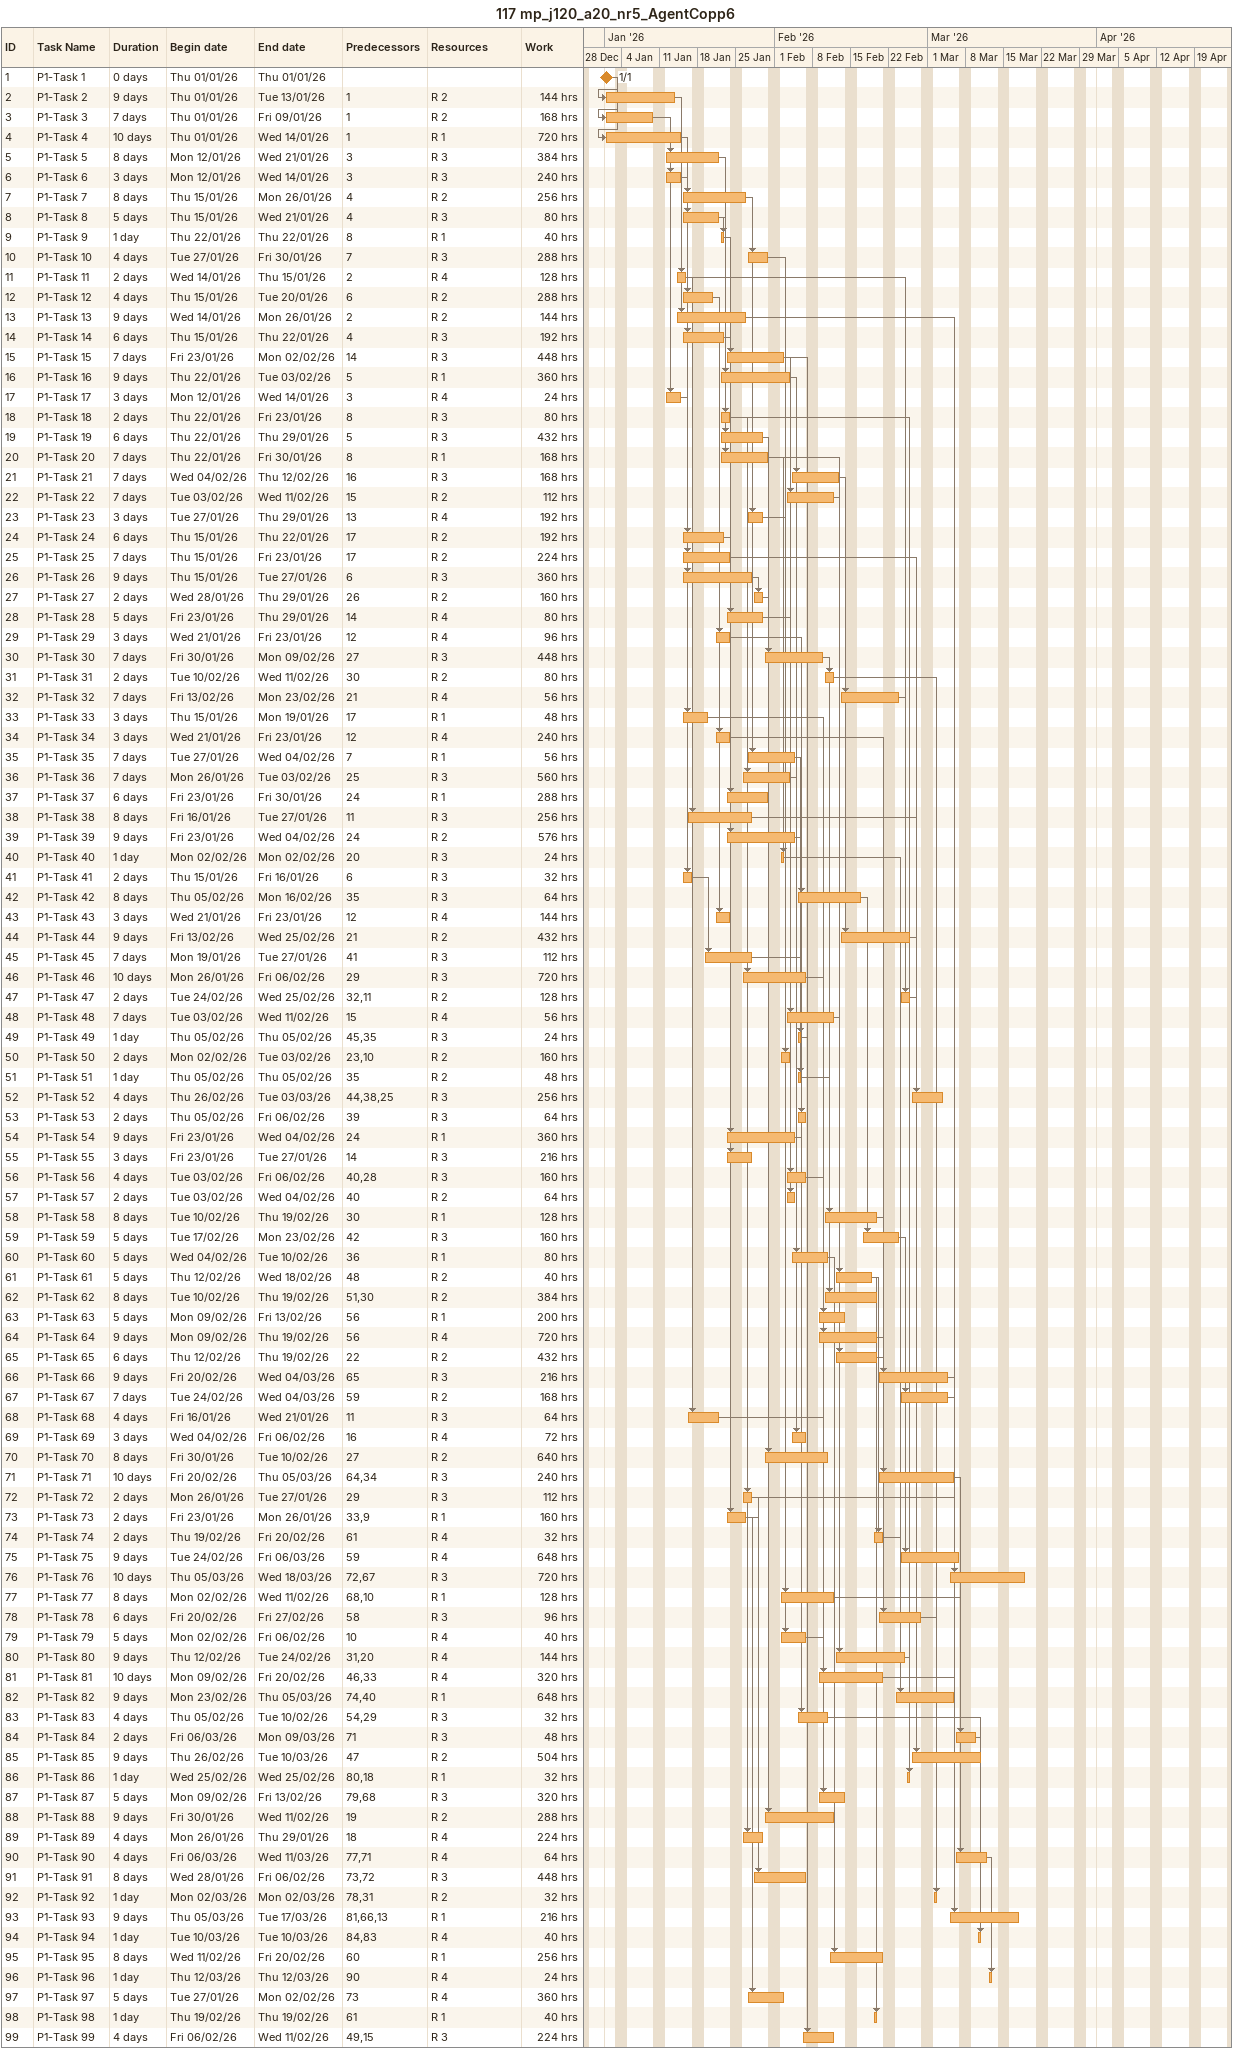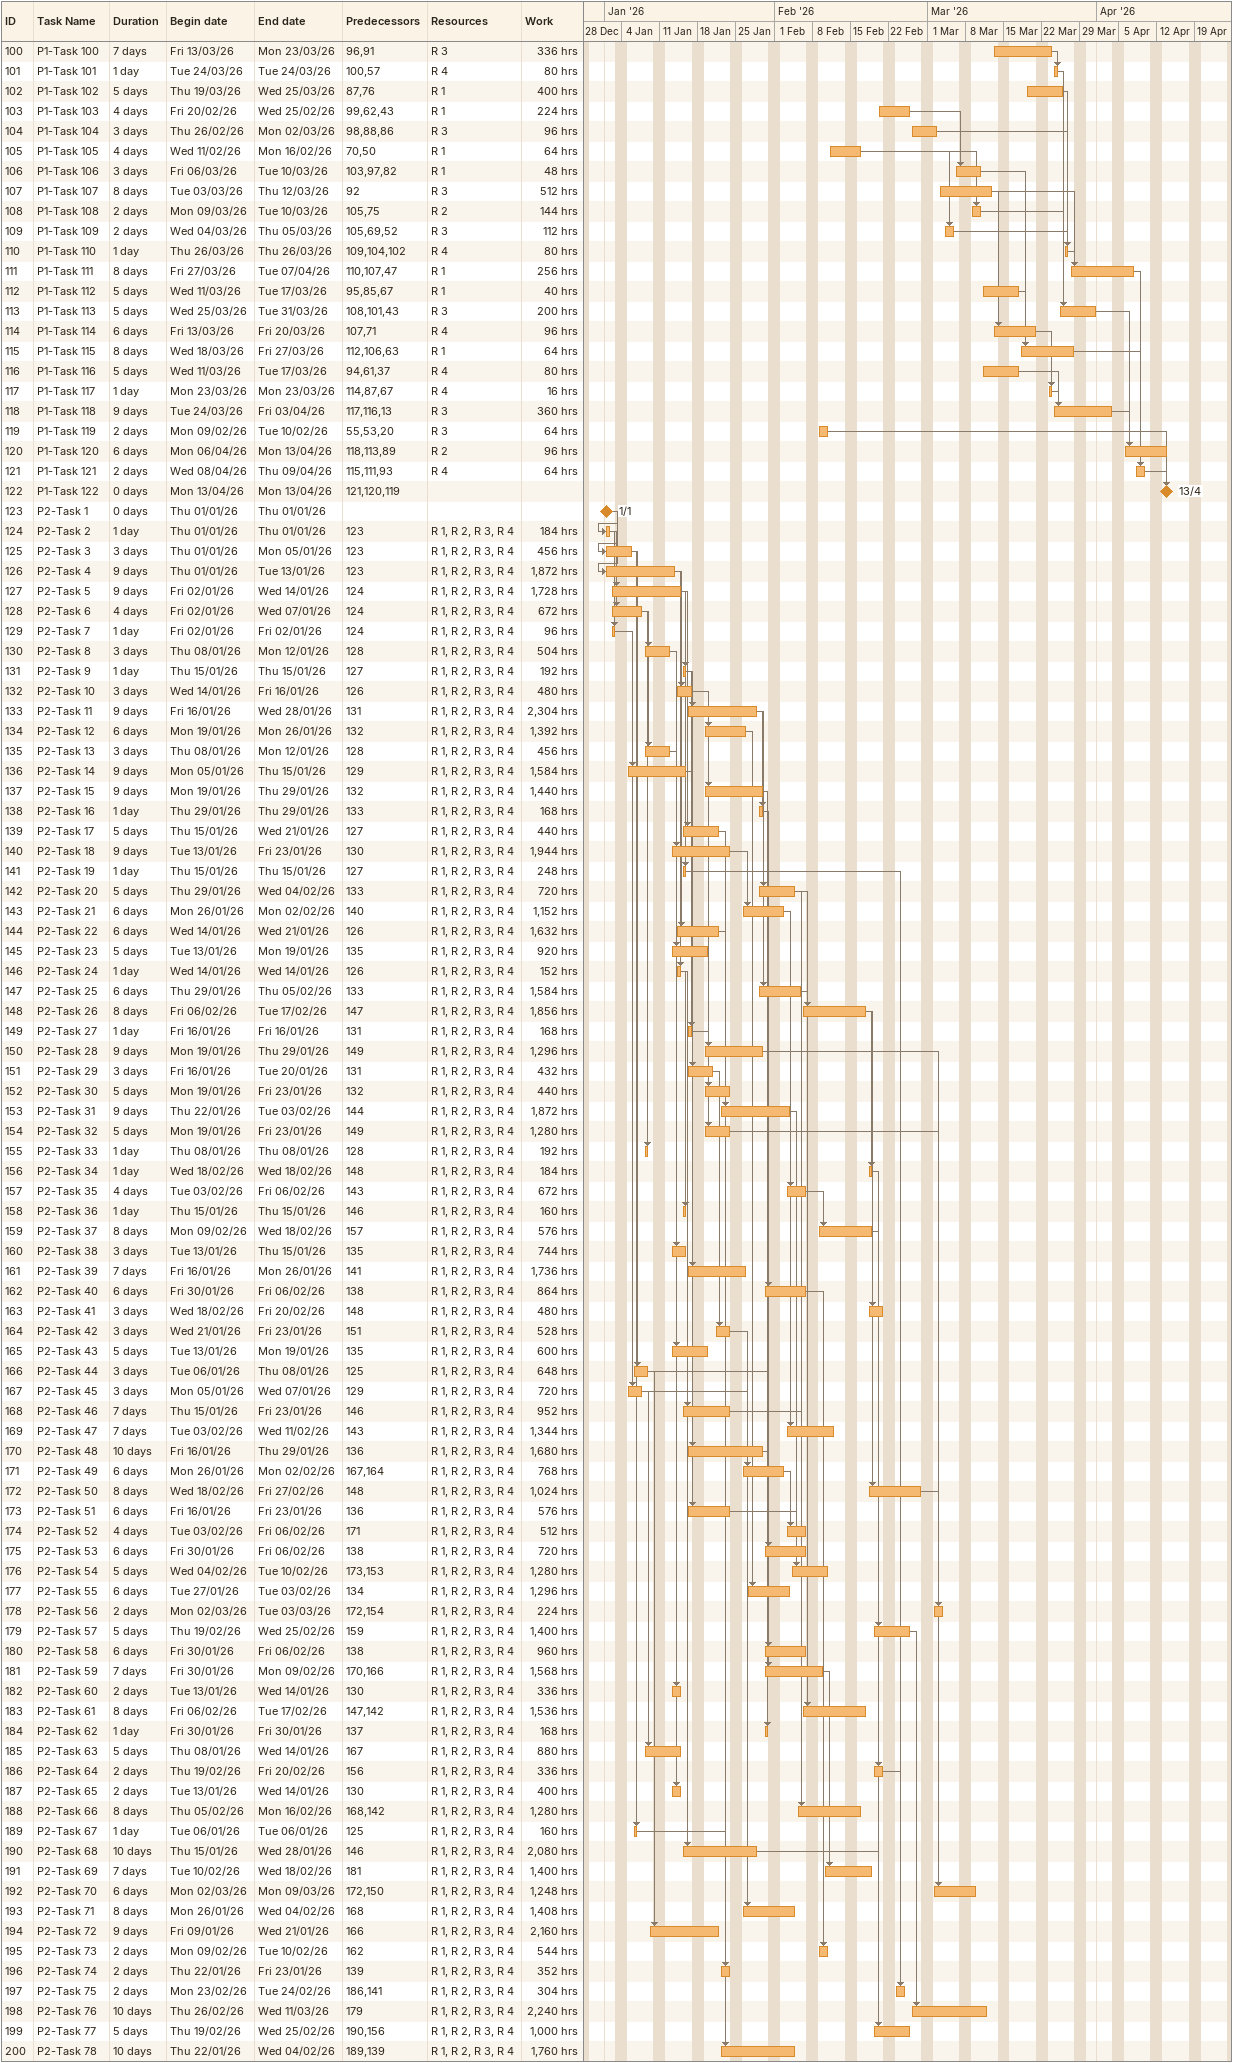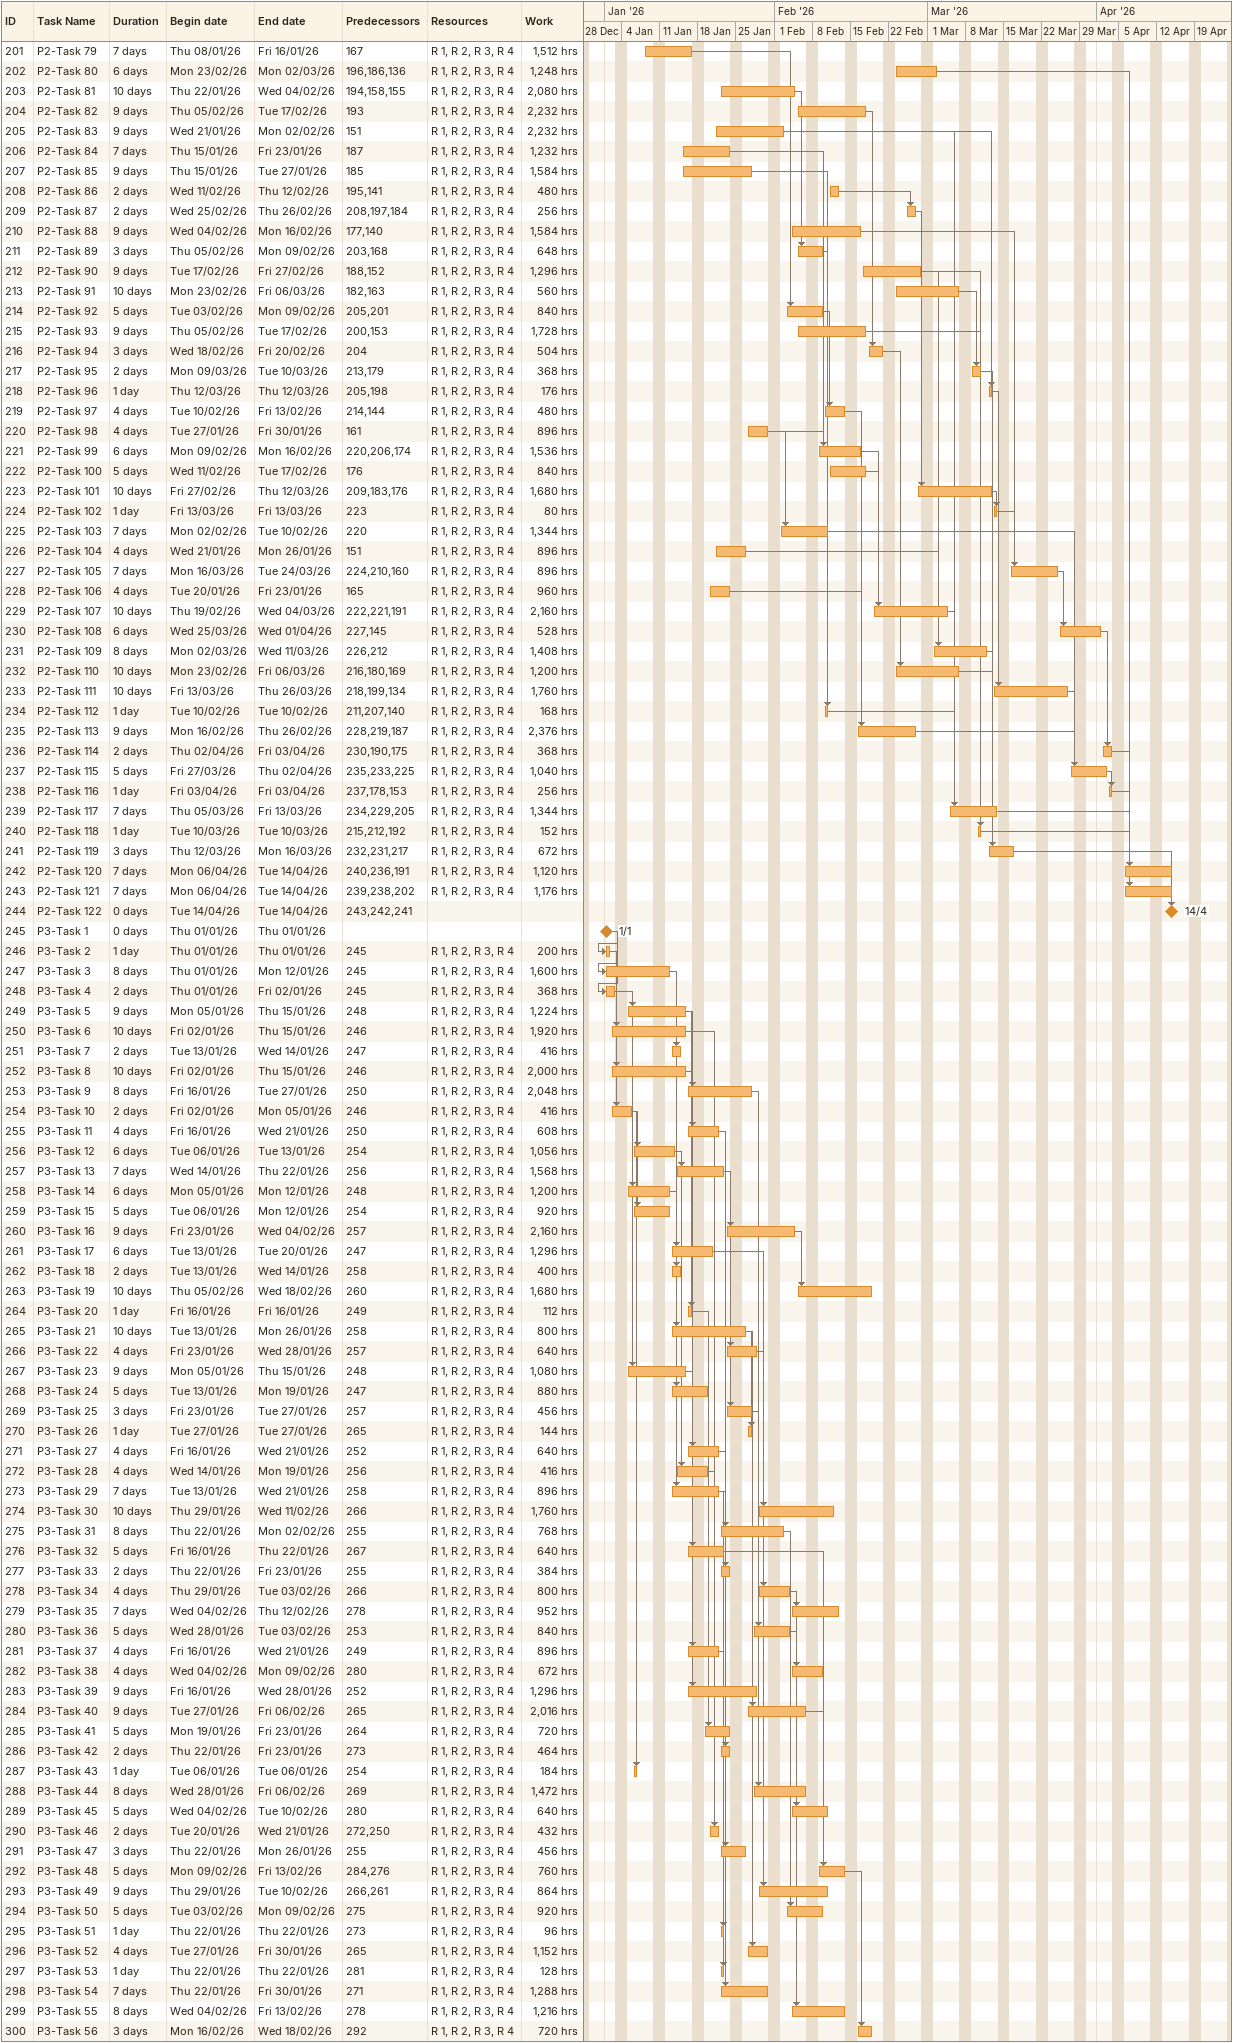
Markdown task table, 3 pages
117 mp_j120_a20_nr5_AgentCopp6

| ID | Task | Duration | Start | Finish | Predecessors | Resources | Work (h) |
|---|---|---|---|---|---|---|---|
| 1 | P1-Task 1 | 0d | 2026-01-01 | 2026-01-01 |  |  |  |
| 2 | P1-Task 2 | 9d | 2026-01-01 | 2026-01-13 | 1 | R 2 | 144 |
| 3 | P1-Task 3 | 7d | 2026-01-01 | 2026-01-09 | 1 | R 2 | 168 |
| 4 | P1-Task 4 | 10d | 2026-01-01 | 2026-01-14 | 1 | R 1 | 720 |
| 5 | P1-Task 5 | 8d | 2026-01-12 | 2026-01-21 | 3 | R 3 | 384 |
| 6 | P1-Task 6 | 3d | 2026-01-12 | 2026-01-14 | 3 | R 3 | 240 |
| 7 | P1-Task 7 | 8d | 2026-01-15 | 2026-01-26 | 4 | R 2 | 256 |
| 8 | P1-Task 8 | 5d | 2026-01-15 | 2026-01-21 | 4 | R 3 | 80 |
| 9 | P1-Task 9 | 1d | 2026-01-22 | 2026-01-22 | 8 | R 1 | 40 |
| 10 | P1-Task 10 | 4d | 2026-01-27 | 2026-01-30 | 7 | R 3 | 288 |
| 11 | P1-Task 11 | 2d | 2026-01-14 | 2026-01-15 | 2 | R 4 | 128 |
| 12 | P1-Task 12 | 4d | 2026-01-15 | 2026-01-20 | 6 | R 2 | 288 |
| 13 | P1-Task 13 | 9d | 2026-01-14 | 2026-01-26 | 2 | R 2 | 144 |
| 14 | P1-Task 14 | 6d | 2026-01-15 | 2026-01-22 | 4 | R 3 | 192 |
| 15 | P1-Task 15 | 7d | 2026-01-23 | 2026-02-02 | 14 | R 3 | 448 |
| 16 | P1-Task 16 | 9d | 2026-01-22 | 2026-02-03 | 5 | R 1 | 360 |
| 17 | P1-Task 17 | 3d | 2026-01-12 | 2026-01-14 | 3 | R 4 | 24 |
| 18 | P1-Task 18 | 2d | 2026-01-22 | 2026-01-23 | 8 | R 3 | 80 |
| 19 | P1-Task 19 | 6d | 2026-01-22 | 2026-01-29 | 5 | R 3 | 432 |
| 20 | P1-Task 20 | 7d | 2026-01-22 | 2026-01-30 | 8 | R 1 | 168 |
| 21 | P1-Task 21 | 7d | 2026-02-04 | 2026-02-12 | 16 | R 3 | 168 |
| 22 | P1-Task 22 | 7d | 2026-02-03 | 2026-02-11 | 15 | R 2 | 112 |
| 23 | P1-Task 23 | 3d | 2026-01-27 | 2026-01-29 | 13 | R 4 | 192 |
| 24 | P1-Task 24 | 6d | 2026-01-15 | 2026-01-22 | 17 | R 2 | 192 |
| 25 | P1-Task 25 | 7d | 2026-01-15 | 2026-01-23 | 17 | R 2 | 224 |
| 26 | P1-Task 26 | 9d | 2026-01-15 | 2026-01-27 | 6 | R 3 | 360 |
| 27 | P1-Task 27 | 2d | 2026-01-28 | 2026-01-29 | 26 | R 2 | 160 |
| 28 | P1-Task 28 | 5d | 2026-01-23 | 2026-01-29 | 14 | R 4 | 80 |
| 29 | P1-Task 29 | 3d | 2026-01-21 | 2026-01-23 | 12 | R 4 | 96 |
| 30 | P1-Task 30 | 7d | 2026-01-30 | 2026-02-09 | 27 | R 3 | 448 |
| 31 | P1-Task 31 | 2d | 2026-02-10 | 2026-02-11 | 30 | R 2 | 80 |
| 32 | P1-Task 32 | 7d | 2026-02-13 | 2026-02-23 | 21 | R 4 | 56 |
| 33 | P1-Task 33 | 3d | 2026-01-15 | 2026-01-19 | 17 | R 1 | 48 |
| 34 | P1-Task 34 | 3d | 2026-01-21 | 2026-01-23 | 12 | R 4 | 240 |
| 35 | P1-Task 35 | 7d | 2026-01-27 | 2026-02-04 | 7 | R 1 | 56 |
| 36 | P1-Task 36 | 7d | 2026-01-26 | 2026-02-03 | 25 | R 3 | 560 |
| 37 | P1-Task 37 | 6d | 2026-01-23 | 2026-01-30 | 24 | R 1 | 288 |
| 38 | P1-Task 38 | 8d | 2026-01-16 | 2026-01-27 | 11 | R 3 | 256 |
| 39 | P1-Task 39 | 9d | 2026-01-23 | 2026-02-04 | 24 | R 2 | 576 |
| 40 | P1-Task 40 | 1d | 2026-02-02 | 2026-02-02 | 20 | R 3 | 24 |
| 41 | P1-Task 41 | 2d | 2026-01-15 | 2026-01-16 | 6 | R 3 | 32 |
| 42 | P1-Task 42 | 8d | 2026-02-05 | 2026-02-16 | 35 | R 3 | 64 |
| 43 | P1-Task 43 | 3d | 2026-01-21 | 2026-01-23 | 12 | R 4 | 144 |
| 44 | P1-Task 44 | 9d | 2026-02-13 | 2026-02-25 | 21 | R 2 | 432 |
| 45 | P1-Task 45 | 7d | 2026-01-19 | 2026-01-27 | 41 | R 3 | 112 |
| 46 | P1-Task 46 | 10d | 2026-01-26 | 2026-02-06 | 29 | R 3 | 720 |
| 47 | P1-Task 47 | 2d | 2026-02-24 | 2026-02-25 | 32, 11 | R 2 | 128 |
| 48 | P1-Task 48 | 7d | 2026-02-03 | 2026-02-11 | 15 | R 4 | 56 |
| 49 | P1-Task 49 | 1d | 2026-02-05 | 2026-02-05 | 45, 35 | R 3 | 24 |
| 50 | P1-Task 50 | 2d | 2026-02-02 | 2026-02-03 | 23, 10 | R 2 | 160 |
| 51 | P1-Task 51 | 1d | 2026-02-05 | 2026-02-05 | 35 | R 2 | 48 |
| 52 | P1-Task 52 | 4d | 2026-02-26 | 2026-03-03 | 44, 38, 25 | R 3 | 256 |
| 53 | P1-Task 53 | 2d | 2026-02-05 | 2026-02-06 | 39 | R 3 | 64 |
| 54 | P1-Task 54 | 9d | 2026-01-23 | 2026-02-04 | 24 | R 1 | 360 |
| 55 | P1-Task 55 | 3d | 2026-01-23 | 2026-01-27 | 14 | R 3 | 216 |
| 56 | P1-Task 56 | 4d | 2026-02-03 | 2026-02-06 | 40, 28 | R 3 | 160 |
| 57 | P1-Task 57 | 2d | 2026-02-03 | 2026-02-04 | 40 | R 2 | 64 |
| 58 | P1-Task 58 | 8d | 2026-02-10 | 2026-02-19 | 30 | R 1 | 128 |
| 59 | P1-Task 59 | 5d | 2026-02-17 | 2026-02-23 | 42 | R 3 | 160 |
| 60 | P1-Task 60 | 5d | 2026-02-04 | 2026-02-10 | 36 | R 1 | 80 |
| 61 | P1-Task 61 | 5d | 2026-02-12 | 2026-02-18 | 48 | R 2 | 40 |
| 62 | P1-Task 62 | 8d | 2026-02-10 | 2026-02-19 | 51, 30 | R 2 | 384 |
| 63 | P1-Task 63 | 5d | 2026-02-09 | 2026-02-13 | 56 | R 1 | 200 |
| 64 | P1-Task 64 | 9d | 2026-02-09 | 2026-02-19 | 56 | R 4 | 720 |
| 65 | P1-Task 65 | 6d | 2026-02-12 | 2026-02-19 | 22 | R 2 | 432 |
| 66 | P1-Task 66 | 9d | 2026-02-20 | 2026-03-04 | 65 | R 3 | 216 |
| 67 | P1-Task 67 | 7d | 2026-02-24 | 2026-03-04 | 59 | R 2 | 168 |
| 68 | P1-Task 68 | 4d | 2026-01-16 | 2026-01-21 | 11 | R 3 | 64 |
| 69 | P1-Task 69 | 3d | 2026-02-04 | 2026-02-06 | 16 | R 4 | 72 |
| 70 | P1-Task 70 | 8d | 2026-01-30 | 2026-02-10 | 27 | R 2 | 640 |
| 71 | P1-Task 71 | 10d | 2026-02-20 | 2026-03-05 | 64, 34 | R 3 | 240 |
| 72 | P1-Task 72 | 2d | 2026-01-26 | 2026-01-27 | 29 | R 3 | 112 |
| 73 | P1-Task 73 | 2d | 2026-01-23 | 2026-01-26 | 33, 9 | R 1 | 160 |
| 74 | P1-Task 74 | 2d | 2026-02-19 | 2026-02-20 | 61 | R 4 | 32 |
| 75 | P1-Task 75 | 9d | 2026-02-24 | 2026-03-06 | 59 | R 4 | 648 |
| 76 | P1-Task 76 | 10d | 2026-03-05 | 2026-03-18 | 72, 67 | R 3 | 720 |
| 77 | P1-Task 77 | 8d | 2026-02-02 | 2026-02-11 | 68, 10 | R 1 | 128 |
| 78 | P1-Task 78 | 6d | 2026-02-20 | 2026-02-27 | 58 | R 3 | 96 |
| 79 | P1-Task 79 | 5d | 2026-02-02 | 2026-02-06 | 10 | R 4 | 40 |
| 80 | P1-Task 80 | 9d | 2026-02-12 | 2026-02-24 | 31, 20 | R 4 | 144 |
| 81 | P1-Task 81 | 10d | 2026-02-09 | 2026-02-20 | 46, 33 | R 4 | 320 |
| 82 | P1-Task 82 | 9d | 2026-02-23 | 2026-03-05 | 74, 40 | R 1 | 648 |
| 83 | P1-Task 83 | 4d | 2026-02-05 | 2026-02-10 | 54, 29 | R 3 | 32 |
| 84 | P1-Task 84 | 2d | 2026-03-06 | 2026-03-09 | 71 | R 3 | 48 |
| 85 | P1-Task 85 | 9d | 2026-02-26 | 2026-03-10 | 47 | R 2 | 504 |
| 86 | P1-Task 86 | 1d | 2026-02-25 | 2026-02-25 | 80, 18 | R 1 | 32 |
| 87 | P1-Task 87 | 5d | 2026-02-09 | 2026-02-13 | 79, 68 | R 3 | 320 |
| 88 | P1-Task 88 | 9d | 2026-01-30 | 2026-02-11 | 19 | R 2 | 288 |
| 89 | P1-Task 89 | 4d | 2026-01-26 | 2026-01-29 | 18 | R 4 | 224 |
| 90 | P1-Task 90 | 4d | 2026-03-06 | 2026-03-11 | 77, 71 | R 4 | 64 |
| 91 | P1-Task 91 | 8d | 2026-01-28 | 2026-02-06 | 73, 72 | R 3 | 448 |
| 92 | P1-Task 92 | 1d | 2026-03-02 | 2026-03-02 | 78, 31 | R 2 | 32 |
| 93 | P1-Task 93 | 9d | 2026-03-05 | 2026-03-17 | 81, 66, 13 | R 1 | 216 |
| 94 | P1-Task 94 | 1d | 2026-03-10 | 2026-03-10 | 84, 83 | R 4 | 40 |
| 95 | P1-Task 95 | 8d | 2026-02-11 | 2026-02-20 | 60 | R 1 | 256 |
| 96 | P1-Task 96 | 1d | 2026-03-12 | 2026-03-12 | 90 | R 4 | 24 |
| 97 | P1-Task 97 | 5d | 2026-01-27 | 2026-02-02 | 73 | R 4 | 360 |
| 98 | P1-Task 98 | 1d | 2026-02-19 | 2026-02-19 | 61 | R 1 | 40 |
| 99 | P1-Task 99 | 4d | 2026-02-06 | 2026-02-11 | 49, 15 | R 3 | 224 |
| 100 | P1-Task 100 | 7d | 2026-03-13 | 2026-03-23 | 96, 91 | R 3 | 336 |
| 101 | P1-Task 101 | 1d | 2026-03-24 | 2026-03-24 | 100, 57 | R 4 | 80 |
| 102 | P1-Task 102 | 5d | 2026-03-19 | 2026-03-25 | 87, 76 | R 1 | 400 |
| 103 | P1-Task 103 | 4d | 2026-02-20 | 2026-02-25 | 99, 62, 43 | R 1 | 224 |
| 104 | P1-Task 104 | 3d | 2026-02-26 | 2026-03-02 | 98, 88, 86 | R 3 | 96 |
| 105 | P1-Task 105 | 4d | 2026-02-11 | 2026-02-16 | 70, 50 | R 1 | 64 |
| 106 | P1-Task 106 | 3d | 2026-03-06 | 2026-03-10 | 103, 97, 82 | R 1 | 48 |
| 107 | P1-Task 107 | 8d | 2026-03-03 | 2026-03-12 | 92 | R 3 | 512 |
| 108 | P1-Task 108 | 2d | 2026-03-09 | 2026-03-10 | 105, 75 | R 2 | 144 |
| 109 | P1-Task 109 | 2d | 2026-03-04 | 2026-03-05 | 105, 69, 52 | R 3 | 112 |
| 110 | P1-Task 110 | 1d | 2026-03-26 | 2026-03-26 | 109, 104, 102 | R 4 | 80 |
| 111 | P1-Task 111 | 8d | 2026-03-27 | 2026-04-07 | 110, 107, 47 | R 1 | 256 |
| 112 | P1-Task 112 | 5d | 2026-03-11 | 2026-03-17 | 95, 85, 67 | R 1 | 40 |
| 113 | P1-Task 113 | 5d | 2026-03-25 | 2026-03-31 | 108, 101, 43 | R 3 | 200 |
| 114 | P1-Task 114 | 6d | 2026-03-13 | 2026-03-20 | 107, 71 | R 4 | 96 |
| 115 | P1-Task 115 | 8d | 2026-03-18 | 2026-03-27 | 112, 106, 63 | R 1 | 64 |
| 116 | P1-Task 116 | 5d | 2026-03-11 | 2026-03-17 | 94, 61, 37 | R 4 | 80 |
| 117 | P1-Task 117 | 1d | 2026-03-23 | 2026-03-23 | 114, 87, 67 | R 4 | 16 |
| 118 | P1-Task 118 | 9d | 2026-03-24 | 2026-04-03 | 117, 116, 13 | R 3 | 360 |
| 119 | P1-Task 119 | 2d | 2026-02-09 | 2026-02-10 | 55, 53, 20 | R 3 | 64 |
| 120 | P1-Task 120 | 6d | 2026-04-06 | 2026-04-13 | 118, 113, 89 | R 2 | 96 |
| 121 | P1-Task 121 | 2d | 2026-04-08 | 2026-04-09 | 115, 111, 93 | R 4 | 64 |
| 122 | P1-Task 122 | 0d | 2026-04-13 | 2026-04-13 | 121, 120, 119 |  |  |
| 123 | P2-Task 1 | 0d | 2026-01-01 | 2026-01-01 |  |  |  |
| 124 | P2-Task 2 | 1d | 2026-01-01 | 2026-01-01 | 123 | R 1, R 2, R 3, R 4 | 184 |
| 125 | P2-Task 3 | 3d | 2026-01-01 | 2026-01-05 | 123 | R 1, R 2, R 3, R 4 | 456 |
| 126 | P2-Task 4 | 9d | 2026-01-01 | 2026-01-13 | 123 | R 1, R 2, R 3, R 4 | 1872 |
| 127 | P2-Task 5 | 9d | 2026-01-02 | 2026-01-14 | 124 | R 1, R 2, R 3, R 4 | 1728 |
| 128 | P2-Task 6 | 4d | 2026-01-02 | 2026-01-07 | 124 | R 1, R 2, R 3, R 4 | 672 |
| 129 | P2-Task 7 | 1d | 2026-01-02 | 2026-01-02 | 124 | R 1, R 2, R 3, R 4 | 96 |
| 130 | P2-Task 8 | 3d | 2026-01-08 | 2026-01-12 | 128 | R 1, R 2, R 3, R 4 | 504 |
| 131 | P2-Task 9 | 1d | 2026-01-15 | 2026-01-15 | 127 | R 1, R 2, R 3, R 4 | 192 |
| 132 | P2-Task 10 | 3d | 2026-01-14 | 2026-01-16 | 126 | R 1, R 2, R 3, R 4 | 480 |
| 133 | P2-Task 11 | 9d | 2026-01-16 | 2026-01-28 | 131 | R 1, R 2, R 3, R 4 | 2304 |
| 134 | P2-Task 12 | 6d | 2026-01-19 | 2026-01-26 | 132 | R 1, R 2, R 3, R 4 | 1392 |
| 135 | P2-Task 13 | 3d | 2026-01-08 | 2026-01-12 | 128 | R 1, R 2, R 3, R 4 | 456 |
| 136 | P2-Task 14 | 9d | 2026-01-05 | 2026-01-15 | 129 | R 1, R 2, R 3, R 4 | 1584 |
| 137 | P2-Task 15 | 9d | 2026-01-19 | 2026-01-29 | 132 | R 1, R 2, R 3, R 4 | 1440 |
| 138 | P2-Task 16 | 1d | 2026-01-29 | 2026-01-29 | 133 | R 1, R 2, R 3, R 4 | 168 |
| 139 | P2-Task 17 | 5d | 2026-01-15 | 2026-01-21 | 127 | R 1, R 2, R 3, R 4 | 440 |
| 140 | P2-Task 18 | 9d | 2026-01-13 | 2026-01-23 | 130 | R 1, R 2, R 3, R 4 | 1944 |
| 141 | P2-Task 19 | 1d | 2026-01-15 | 2026-01-15 | 127 | R 1, R 2, R 3, R 4 | 248 |
| 142 | P2-Task 20 | 5d | 2026-01-29 | 2026-02-04 | 133 | R 1, R 2, R 3, R 4 | 720 |
| 143 | P2-Task 21 | 6d | 2026-01-26 | 2026-02-02 | 140 | R 1, R 2, R 3, R 4 | 1152 |
| 144 | P2-Task 22 | 6d | 2026-01-14 | 2026-01-21 | 126 | R 1, R 2, R 3, R 4 | 1632 |
| 145 | P2-Task 23 | 5d | 2026-01-13 | 2026-01-19 | 135 | R 1, R 2, R 3, R 4 | 920 |
| 146 | P2-Task 24 | 1d | 2026-01-14 | 2026-01-14 | 126 | R 1, R 2, R 3, R 4 | 152 |
| 147 | P2-Task 25 | 6d | 2026-01-29 | 2026-02-05 | 133 | R 1, R 2, R 3, R 4 | 1584 |
| 148 | P2-Task 26 | 8d | 2026-02-06 | 2026-02-17 | 147 | R 1, R 2, R 3, R 4 | 1856 |
| 149 | P2-Task 27 | 1d | 2026-01-16 | 2026-01-16 | 131 | R 1, R 2, R 3, R 4 | 168 |
| 150 | P2-Task 28 | 9d | 2026-01-19 | 2026-01-29 | 149 | R 1, R 2, R 3, R 4 | 1296 |
| 151 | P2-Task 29 | 3d | 2026-01-16 | 2026-01-20 | 131 | R 1, R 2, R 3, R 4 | 432 |
| 152 | P2-Task 30 | 5d | 2026-01-19 | 2026-01-23 | 132 | R 1, R 2, R 3, R 4 | 440 |
| 153 | P2-Task 31 | 9d | 2026-01-22 | 2026-02-03 | 144 | R 1, R 2, R 3, R 4 | 1872 |
| 154 | P2-Task 32 | 5d | 2026-01-19 | 2026-01-23 | 149 | R 1, R 2, R 3, R 4 | 1280 |
| 155 | P2-Task 33 | 1d | 2026-01-08 | 2026-01-08 | 128 | R 1, R 2, R 3, R 4 | 192 |
| 156 | P2-Task 34 | 1d | 2026-02-18 | 2026-02-18 | 148 | R 1, R 2, R 3, R 4 | 184 |
| 157 | P2-Task 35 | 4d | 2026-02-03 | 2026-02-06 | 143 | R 1, R 2, R 3, R 4 | 672 |
| 158 | P2-Task 36 | 1d | 2026-01-15 | 2026-01-15 | 146 | R 1, R 2, R 3, R 4 | 160 |
| 159 | P2-Task 37 | 8d | 2026-02-09 | 2026-02-18 | 157 | R 1, R 2, R 3, R 4 | 576 |
| 160 | P2-Task 38 | 3d | 2026-01-13 | 2026-01-15 | 135 | R 1, R 2, R 3, R 4 | 744 |
| 161 | P2-Task 39 | 7d | 2026-01-16 | 2026-01-26 | 141 | R 1, R 2, R 3, R 4 | 1736 |
| 162 | P2-Task 40 | 6d | 2026-01-30 | 2026-02-06 | 138 | R 1, R 2, R 3, R 4 | 864 |
| 163 | P2-Task 41 | 3d | 2026-02-18 | 2026-02-20 | 148 | R 1, R 2, R 3, R 4 | 480 |
| 164 | P2-Task 42 | 3d | 2026-01-21 | 2026-01-23 | 151 | R 1, R 2, R 3, R 4 | 528 |
| 165 | P2-Task 43 | 5d | 2026-01-13 | 2026-01-19 | 135 | R 1, R 2, R 3, R 4 | 600 |
| 166 | P2-Task 44 | 3d | 2026-01-06 | 2026-01-08 | 125 | R 1, R 2, R 3, R 4 | 648 |
| 167 | P2-Task 45 | 3d | 2026-01-05 | 2026-01-07 | 129 | R 1, R 2, R 3, R 4 | 720 |
| 168 | P2-Task 46 | 7d | 2026-01-15 | 2026-01-23 | 146 | R 1, R 2, R 3, R 4 | 952 |
| 169 | P2-Task 47 | 7d | 2026-02-03 | 2026-02-11 | 143 | R 1, R 2, R 3, R 4 | 1344 |
| 170 | P2-Task 48 | 10d | 2026-01-16 | 2026-01-29 | 136 | R 1, R 2, R 3, R 4 | 1680 |
| 171 | P2-Task 49 | 6d | 2026-01-26 | 2026-02-02 | 167, 164 | R 1, R 2, R 3, R 4 | 768 |
| 172 | P2-Task 50 | 8d | 2026-02-18 | 2026-02-27 | 148 | R 1, R 2, R 3, R 4 | 1024 |
| 173 | P2-Task 51 | 6d | 2026-01-16 | 2026-01-23 | 136 | R 1, R 2, R 3, R 4 | 576 |
| 174 | P2-Task 52 | 4d | 2026-02-03 | 2026-02-06 | 171 | R 1, R 2, R 3, R 4 | 512 |
| 175 | P2-Task 53 | 6d | 2026-01-30 | 2026-02-06 | 138 | R 1, R 2, R 3, R 4 | 720 |
| 176 | P2-Task 54 | 5d | 2026-02-04 | 2026-02-10 | 173, 153 | R 1, R 2, R 3, R 4 | 1280 |
| 177 | P2-Task 55 | 6d | 2026-01-27 | 2026-02-03 | 134 | R 1, R 2, R 3, R 4 | 1296 |
| 178 | P2-Task 56 | 2d | 2026-03-02 | 2026-03-03 | 172, 154 | R 1, R 2, R 3, R 4 | 224 |
| 179 | P2-Task 57 | 5d | 2026-02-19 | 2026-02-25 | 159 | R 1, R 2, R 3, R 4 | 1400 |
| 180 | P2-Task 58 | 6d | 2026-01-30 | 2026-02-06 | 138 | R 1, R 2, R 3, R 4 | 960 |
| 181 | P2-Task 59 | 7d | 2026-01-30 | 2026-02-09 | 170, 166 | R 1, R 2, R 3, R 4 | 1568 |
| 182 | P2-Task 60 | 2d | 2026-01-13 | 2026-01-14 | 130 | R 1, R 2, R 3, R 4 | 336 |
| 183 | P2-Task 61 | 8d | 2026-02-06 | 2026-02-17 | 147, 142 | R 1, R 2, R 3, R 4 | 1536 |
| 184 | P2-Task 62 | 1d | 2026-01-30 | 2026-01-30 | 137 | R 1, R 2, R 3, R 4 | 168 |
| 185 | P2-Task 63 | 5d | 2026-01-08 | 2026-01-14 | 167 | R 1, R 2, R 3, R 4 | 880 |
| 186 | P2-Task 64 | 2d | 2026-02-19 | 2026-02-20 | 156 | R 1, R 2, R 3, R 4 | 336 |
| 187 | P2-Task 65 | 2d | 2026-01-13 | 2026-01-14 | 130 | R 1, R 2, R 3, R 4 | 400 |
| 188 | P2-Task 66 | 8d | 2026-02-05 | 2026-02-16 | 168, 142 | R 1, R 2, R 3, R 4 | 1280 |
| 189 | P2-Task 67 | 1d | 2026-01-06 | 2026-01-06 | 125 | R 1, R 2, R 3, R 4 | 160 |
| 190 | P2-Task 68 | 10d | 2026-01-15 | 2026-01-28 | 146 | R 1, R 2, R 3, R 4 | 2080 |
| 191 | P2-Task 69 | 7d | 2026-02-10 | 2026-02-18 | 181 | R 1, R 2, R 3, R 4 | 1400 |
| 192 | P2-Task 70 | 6d | 2026-03-02 | 2026-03-09 | 172, 150 | R 1, R 2, R 3, R 4 | 1248 |
| 193 | P2-Task 71 | 8d | 2026-01-26 | 2026-02-04 | 168 | R 1, R 2, R 3, R 4 | 1408 |
| 194 | P2-Task 72 | 9d | 2026-01-09 | 2026-01-21 | 166 | R 1, R 2, R 3, R 4 | 2160 |
| 195 | P2-Task 73 | 2d | 2026-02-09 | 2026-02-10 | 162 | R 1, R 2, R 3, R 4 | 544 |
| 196 | P2-Task 74 | 2d | 2026-01-22 | 2026-01-23 | 139 | R 1, R 2, R 3, R 4 | 352 |
| 197 | P2-Task 75 | 2d | 2026-02-23 | 2026-02-24 | 186, 141 | R 1, R 2, R 3, R 4 | 304 |
| 198 | P2-Task 76 | 10d | 2026-02-26 | 2026-03-11 | 179 | R 1, R 2, R 3, R 4 | 2240 |
| 199 | P2-Task 77 | 5d | 2026-02-19 | 2026-02-25 | 190, 156 | R 1, R 2, R 3, R 4 | 1000 |
| 200 | P2-Task 78 | 10d | 2026-01-22 | 2026-02-04 | 189, 139 | R 1, R 2, R 3, R 4 | 1760 |
| 201 | P2-Task 79 | 7d | 2026-01-08 | 2026-01-16 | 167 | R 1, R 2, R 3, R 4 | 1512 |
| 202 | P2-Task 80 | 6d | 2026-02-23 | 2026-03-02 | 196, 186, 136 | R 1, R 2, R 3, R 4 | 1248 |
| 203 | P2-Task 81 | 10d | 2026-01-22 | 2026-02-04 | 194, 158, 155 | R 1, R 2, R 3, R 4 | 2080 |
| 204 | P2-Task 82 | 9d | 2026-02-05 | 2026-02-17 | 193 | R 1, R 2, R 3, R 4 | 2232 |
| 205 | P2-Task 83 | 9d | 2026-01-21 | 2026-02-02 | 151 | R 1, R 2, R 3, R 4 | 2232 |
| 206 | P2-Task 84 | 7d | 2026-01-15 | 2026-01-23 | 187 | R 1, R 2, R 3, R 4 | 1232 |
| 207 | P2-Task 85 | 9d | 2026-01-15 | 2026-01-27 | 185 | R 1, R 2, R 3, R 4 | 1584 |
| 208 | P2-Task 86 | 2d | 2026-02-11 | 2026-02-12 | 195, 141 | R 1, R 2, R 3, R 4 | 480 |
| 209 | P2-Task 87 | 2d | 2026-02-25 | 2026-02-26 | 208, 197, 184 | R 1, R 2, R 3, R 4 | 256 |
| 210 | P2-Task 88 | 9d | 2026-02-04 | 2026-02-16 | 177, 140 | R 1, R 2, R 3, R 4 | 1584 |
| 211 | P2-Task 89 | 3d | 2026-02-05 | 2026-02-09 | 203, 168 | R 1, R 2, R 3, R 4 | 648 |
| 212 | P2-Task 90 | 9d | 2026-02-17 | 2026-02-27 | 188, 152 | R 1, R 2, R 3, R 4 | 1296 |
| 213 | P2-Task 91 | 10d | 2026-02-23 | 2026-03-06 | 182, 163 | R 1, R 2, R 3, R 4 | 560 |
| 214 | P2-Task 92 | 5d | 2026-02-03 | 2026-02-09 | 205, 201 | R 1, R 2, R 3, R 4 | 840 |
| 215 | P2-Task 93 | 9d | 2026-02-05 | 2026-02-17 | 200, 153 | R 1, R 2, R 3, R 4 | 1728 |
| 216 | P2-Task 94 | 3d | 2026-02-18 | 2026-02-20 | 204 | R 1, R 2, R 3, R 4 | 504 |
| 217 | P2-Task 95 | 2d | 2026-03-09 | 2026-03-10 | 213, 179 | R 1, R 2, R 3, R 4 | 368 |
| 218 | P2-Task 96 | 1d | 2026-03-12 | 2026-03-12 | 205, 198 | R 1, R 2, R 3, R 4 | 176 |
| 219 | P2-Task 97 | 4d | 2026-02-10 | 2026-02-13 | 214, 144 | R 1, R 2, R 3, R 4 | 480 |
| 220 | P2-Task 98 | 4d | 2026-01-27 | 2026-01-30 | 161 | R 1, R 2, R 3, R 4 | 896 |
| 221 | P2-Task 99 | 6d | 2026-02-09 | 2026-02-16 | 220, 206, 174 | R 1, R 2, R 3, R 4 | 1536 |
| 222 | P2-Task 100 | 5d | 2026-02-11 | 2026-02-17 | 176 | R 1, R 2, R 3, R 4 | 840 |
| 223 | P2-Task 101 | 10d | 2026-02-27 | 2026-03-12 | 209, 183, 176 | R 1, R 2, R 3, R 4 | 1680 |
| 224 | P2-Task 102 | 1d | 2026-03-13 | 2026-03-13 | 223 | R 1, R 2, R 3, R 4 | 80 |
| 225 | P2-Task 103 | 7d | 2026-02-02 | 2026-02-10 | 220 | R 1, R 2, R 3, R 4 | 1344 |
| 226 | P2-Task 104 | 4d | 2026-01-21 | 2026-01-26 | 151 | R 1, R 2, R 3, R 4 | 896 |
| 227 | P2-Task 105 | 7d | 2026-03-16 | 2026-03-24 | 224, 210, 160 | R 1, R 2, R 3, R 4 | 896 |
| 228 | P2-Task 106 | 4d | 2026-01-20 | 2026-01-23 | 165 | R 1, R 2, R 3, R 4 | 960 |
| 229 | P2-Task 107 | 10d | 2026-02-19 | 2026-03-04 | 222, 221, 191 | R 1, R 2, R 3, R 4 | 2160 |
| 230 | P2-Task 108 | 6d | 2026-03-25 | 2026-04-01 | 227, 145 | R 1, R 2, R 3, R 4 | 528 |
| 231 | P2-Task 109 | 8d | 2026-03-02 | 2026-03-11 | 226, 212 | R 1, R 2, R 3, R 4 | 1408 |
| 232 | P2-Task 110 | 10d | 2026-02-23 | 2026-03-06 | 216, 180, 169 | R 1, R 2, R 3, R 4 | 1200 |
| 233 | P2-Task 111 | 10d | 2026-03-13 | 2026-03-26 | 218, 199, 134 | R 1, R 2, R 3, R 4 | 1760 |
| 234 | P2-Task 112 | 1d | 2026-02-10 | 2026-02-10 | 211, 207, 140 | R 1, R 2, R 3, R 4 | 168 |
| 235 | P2-Task 113 | 9d | 2026-02-16 | 2026-02-26 | 228, 219, 187 | R 1, R 2, R 3, R 4 | 2376 |
| 236 | P2-Task 114 | 2d | 2026-04-02 | 2026-04-03 | 230, 190, 175 | R 1, R 2, R 3, R 4 | 368 |
| 237 | P2-Task 115 | 5d | 2026-03-27 | 2026-04-02 | 235, 233, 225 | R 1, R 2, R 3, R 4 | 1040 |
| 238 | P2-Task 116 | 1d | 2026-04-03 | 2026-04-03 | 237, 178, 153 | R 1, R 2, R 3, R 4 | 256 |
| 239 | P2-Task 117 | 7d | 2026-03-05 | 2026-03-13 | 234, 229, 205 | R 1, R 2, R 3, R 4 | 1344 |
| 240 | P2-Task 118 | 1d | 2026-03-10 | 2026-03-10 | 215, 212, 192 | R 1, R 2, R 3, R 4 | 152 |
| 241 | P2-Task 119 | 3d | 2026-03-12 | 2026-03-16 | 232, 231, 217 | R 1, R 2, R 3, R 4 | 672 |
| 242 | P2-Task 120 | 7d | 2026-04-06 | 2026-04-14 | 240, 236, 191 | R 1, R 2, R 3, R 4 | 1120 |
| 243 | P2-Task 121 | 7d | 2026-04-06 | 2026-04-14 | 239, 238, 202 | R 1, R 2, R 3, R 4 | 1176 |
| 244 | P2-Task 122 | 0d | 2026-04-14 | 2026-04-14 | 243, 242, 241 |  |  |
| 245 | P3-Task 1 | 0d | 2026-01-01 | 2026-01-01 |  |  |  |
| 246 | P3-Task 2 | 1d | 2026-01-01 | 2026-01-01 | 245 | R 1, R 2, R 3, R 4 | 200 |
| 247 | P3-Task 3 | 8d | 2026-01-01 | 2026-01-12 | 245 | R 1, R 2, R 3, R 4 | 1600 |
| 248 | P3-Task 4 | 2d | 2026-01-01 | 2026-01-02 | 245 | R 1, R 2, R 3, R 4 | 368 |
| 249 | P3-Task 5 | 9d | 2026-01-05 | 2026-01-15 | 248 | R 1, R 2, R 3, R 4 | 1224 |
| 250 | P3-Task 6 | 10d | 2026-01-02 | 2026-01-15 | 246 | R 1, R 2, R 3, R 4 | 1920 |
| 251 | P3-Task 7 | 2d | 2026-01-13 | 2026-01-14 | 247 | R 1, R 2, R 3, R 4 | 416 |
| 252 | P3-Task 8 | 10d | 2026-01-02 | 2026-01-15 | 246 | R 1, R 2, R 3, R 4 | 2000 |
| 253 | P3-Task 9 | 8d | 2026-01-16 | 2026-01-27 | 250 | R 1, R 2, R 3, R 4 | 2048 |
| 254 | P3-Task 10 | 2d | 2026-01-02 | 2026-01-05 | 246 | R 1, R 2, R 3, R 4 | 416 |
| 255 | P3-Task 11 | 4d | 2026-01-16 | 2026-01-21 | 250 | R 1, R 2, R 3, R 4 | 608 |
| 256 | P3-Task 12 | 6d | 2026-01-06 | 2026-01-13 | 254 | R 1, R 2, R 3, R 4 | 1056 |
| 257 | P3-Task 13 | 7d | 2026-01-14 | 2026-01-22 | 256 | R 1, R 2, R 3, R 4 | 1568 |
| 258 | P3-Task 14 | 6d | 2026-01-05 | 2026-01-12 | 248 | R 1, R 2, R 3, R 4 | 1200 |
| 259 | P3-Task 15 | 5d | 2026-01-06 | 2026-01-12 | 254 | R 1, R 2, R 3, R 4 | 920 |
| 260 | P3-Task 16 | 9d | 2026-01-23 | 2026-02-04 | 257 | R 1, R 2, R 3, R 4 | 2160 |
| 261 | P3-Task 17 | 6d | 2026-01-13 | 2026-01-20 | 247 | R 1, R 2, R 3, R 4 | 1296 |
| 262 | P3-Task 18 | 2d | 2026-01-13 | 2026-01-14 | 258 | R 1, R 2, R 3, R 4 | 400 |
| 263 | P3-Task 19 | 10d | 2026-02-05 | 2026-02-18 | 260 | R 1, R 2, R 3, R 4 | 1680 |
| 264 | P3-Task 20 | 1d | 2026-01-16 | 2026-01-16 | 249 | R 1, R 2, R 3, R 4 | 112 |
| 265 | P3-Task 21 | 10d | 2026-01-13 | 2026-01-26 | 258 | R 1, R 2, R 3, R 4 | 800 |
| 266 | P3-Task 22 | 4d | 2026-01-23 | 2026-01-28 | 257 | R 1, R 2, R 3, R 4 | 640 |
| 267 | P3-Task 23 | 9d | 2026-01-05 | 2026-01-15 | 248 | R 1, R 2, R 3, R 4 | 1080 |
| 268 | P3-Task 24 | 5d | 2026-01-13 | 2026-01-19 | 247 | R 1, R 2, R 3, R 4 | 880 |
| 269 | P3-Task 25 | 3d | 2026-01-23 | 2026-01-27 | 257 | R 1, R 2, R 3, R 4 | 456 |
| 270 | P3-Task 26 | 1d | 2026-01-27 | 2026-01-27 | 265 | R 1, R 2, R 3, R 4 | 144 |
| 271 | P3-Task 27 | 4d | 2026-01-16 | 2026-01-21 | 252 | R 1, R 2, R 3, R 4 | 640 |
| 272 | P3-Task 28 | 4d | 2026-01-14 | 2026-01-19 | 256 | R 1, R 2, R 3, R 4 | 416 |
| 273 | P3-Task 29 | 7d | 2026-01-13 | 2026-01-21 | 258 | R 1, R 2, R 3, R 4 | 896 |
| 274 | P3-Task 30 | 10d | 2026-01-29 | 2026-02-11 | 266 | R 1, R 2, R 3, R 4 | 1760 |
| 275 | P3-Task 31 | 8d | 2026-01-22 | 2026-02-02 | 255 | R 1, R 2, R 3, R 4 | 768 |
| 276 | P3-Task 32 | 5d | 2026-01-16 | 2026-01-22 | 267 | R 1, R 2, R 3, R 4 | 640 |
| 277 | P3-Task 33 | 2d | 2026-01-22 | 2026-01-23 | 255 | R 1, R 2, R 3, R 4 | 384 |
| 278 | P3-Task 34 | 4d | 2026-01-29 | 2026-02-03 | 266 | R 1, R 2, R 3, R 4 | 800 |
| 279 | P3-Task 35 | 7d | 2026-02-04 | 2026-02-12 | 278 | R 1, R 2, R 3, R 4 | 952 |
| 280 | P3-Task 36 | 5d | 2026-01-28 | 2026-02-03 | 253 | R 1, R 2, R 3, R 4 | 840 |
| 281 | P3-Task 37 | 4d | 2026-01-16 | 2026-01-21 | 249 | R 1, R 2, R 3, R 4 | 896 |
| 282 | P3-Task 38 | 4d | 2026-02-04 | 2026-02-09 | 280 | R 1, R 2, R 3, R 4 | 672 |
| 283 | P3-Task 39 | 9d | 2026-01-16 | 2026-01-28 | 252 | R 1, R 2, R 3, R 4 | 1296 |
| 284 | P3-Task 40 | 9d | 2026-01-27 | 2026-02-06 | 265 | R 1, R 2, R 3, R 4 | 2016 |
| 285 | P3-Task 41 | 5d | 2026-01-19 | 2026-01-23 | 264 | R 1, R 2, R 3, R 4 | 720 |
| 286 | P3-Task 42 | 2d | 2026-01-22 | 2026-01-23 | 273 | R 1, R 2, R 3, R 4 | 464 |
| 287 | P3-Task 43 | 1d | 2026-01-06 | 2026-01-06 | 254 | R 1, R 2, R 3, R 4 | 184 |
| 288 | P3-Task 44 | 8d | 2026-01-28 | 2026-02-06 | 269 | R 1, R 2, R 3, R 4 | 1472 |
| 289 | P3-Task 45 | 5d | 2026-02-04 | 2026-02-10 | 280 | R 1, R 2, R 3, R 4 | 640 |
| 290 | P3-Task 46 | 2d | 2026-01-20 | 2026-01-21 | 272, 250 | R 1, R 2, R 3, R 4 | 432 |
| 291 | P3-Task 47 | 3d | 2026-01-22 | 2026-01-26 | 255 | R 1, R 2, R 3, R 4 | 456 |
| 292 | P3-Task 48 | 5d | 2026-02-09 | 2026-02-13 | 284, 276 | R 1, R 2, R 3, R 4 | 760 |
| 293 | P3-Task 49 | 9d | 2026-01-29 | 2026-02-10 | 266, 261 | R 1, R 2, R 3, R 4 | 864 |
| 294 | P3-Task 50 | 5d | 2026-02-03 | 2026-02-09 | 275 | R 1, R 2, R 3, R 4 | 920 |
| 295 | P3-Task 51 | 1d | 2026-01-22 | 2026-01-22 | 273 | R 1, R 2, R 3, R 4 | 96 |
| 296 | P3-Task 52 | 4d | 2026-01-27 | 2026-01-30 | 265 | R 1, R 2, R 3, R 4 | 1152 |
| 297 | P3-Task 53 | 1d | 2026-01-22 | 2026-01-22 | 281 | R 1, R 2, R 3, R 4 | 128 |
| 298 | P3-Task 54 | 7d | 2026-01-22 | 2026-01-30 | 271 | R 1, R 2, R 3, R 4 | 1288 |
| 299 | P3-Task 55 | 8d | 2026-02-04 | 2026-02-13 | 278 | R 1, R 2, R 3, R 4 | 1216 |
| 300 | P3-Task 56 | 3d | 2026-02-16 | 2026-02-18 | 292 | R 1, R 2, R 3, R 4 | 720 |
